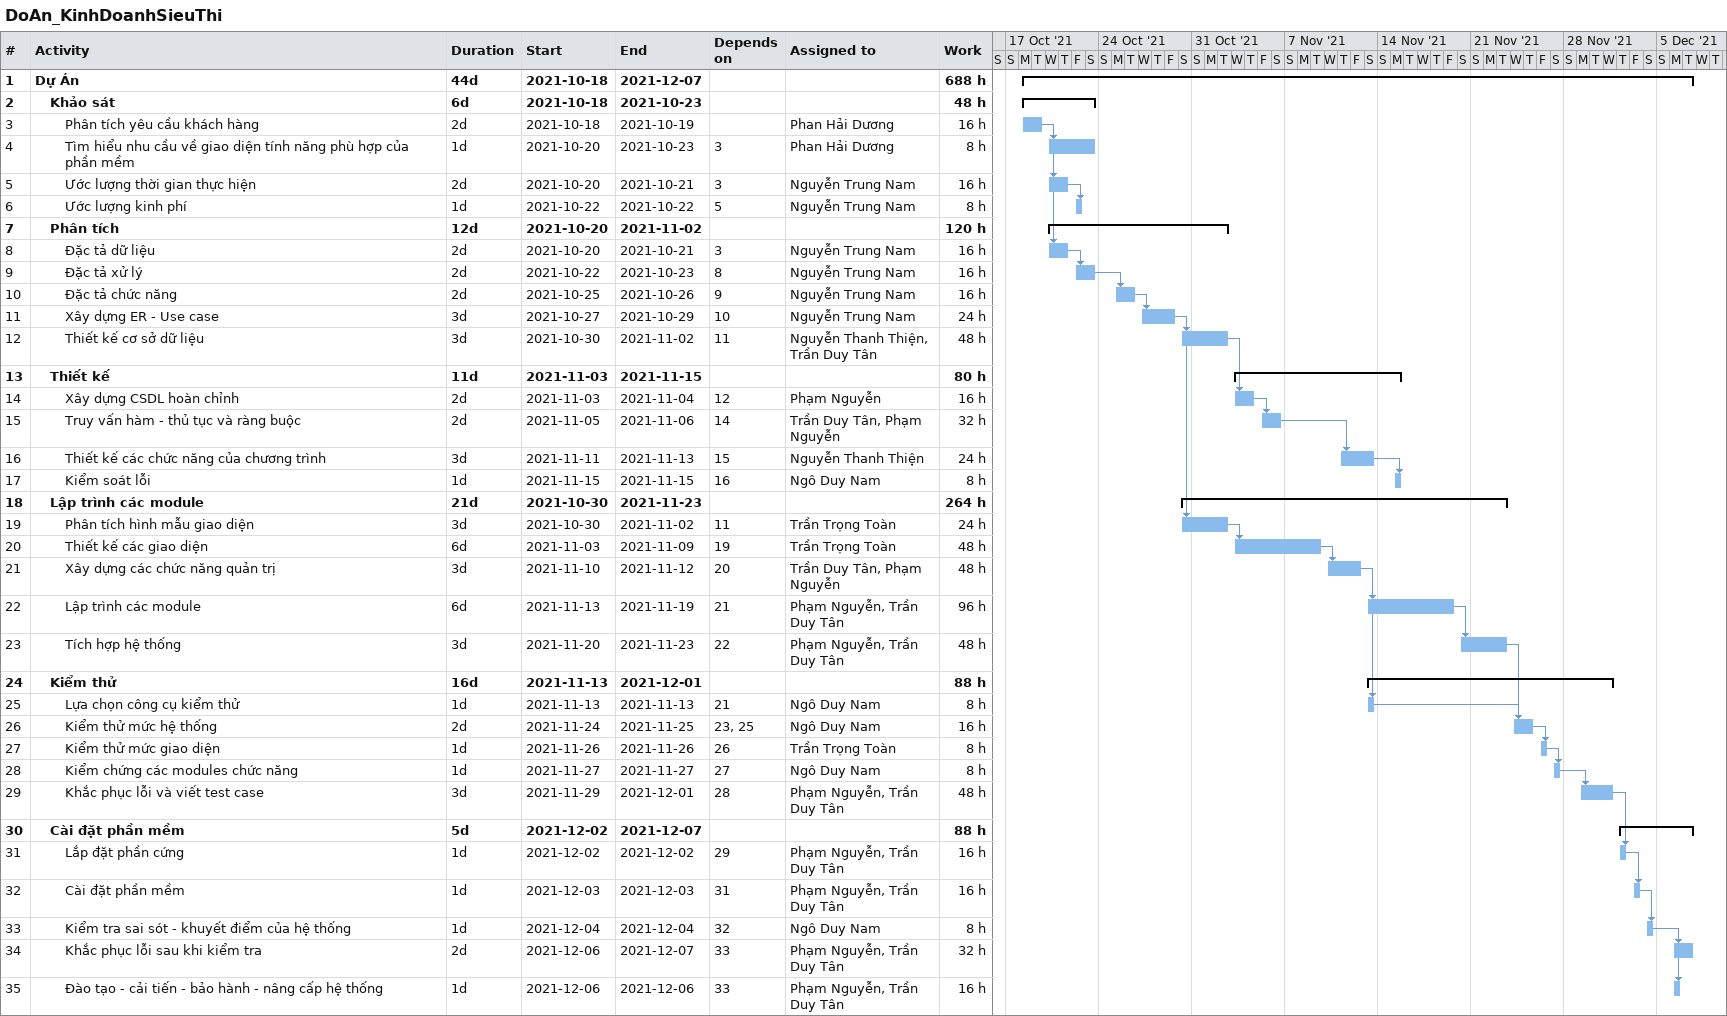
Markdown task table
DoAn_KinhDoanhSieuThi

| ID | Level | Task | Duration | Start | Finish | Predecessors | Resources | Work (h) |
|---|---|---|---|---|---|---|---|---|
| 1 | 1 | **Dự Án** | 44d | 2021-10-18 | 2021-12-07 |  |  | 688 |
| 2 | 2 | **Khảo sát** | 6d | 2021-10-18 | 2021-10-23 |  |  | 48 |
| 3 | 3 | Phân tích yêu cầu khách hàng | 2d | 2021-10-18 | 2021-10-19 |  | Phan Hải Dương | 16 |
| 4 | 3 | Tìm hiểu nhu cầu về giao diện tính năng phù hợp của phần mềm | 1d | 2021-10-20 | 2021-10-23 | 3 | Phan Hải Dương | 8 |
| 5 | 3 | Ước lượng thời gian thực hiện | 2d | 2021-10-20 | 2021-10-21 | 3 | Nguyễn Trung Nam | 16 |
| 6 | 3 | Ước lượng kinh phí | 1d | 2021-10-22 | 2021-10-22 | 5 | Nguyễn Trung Nam | 8 |
| 7 | 2 | **Phân tích** | 12d | 2021-10-20 | 2021-11-02 |  |  | 120 |
| 8 | 3 | Đặc tả dữ liệu | 2d | 2021-10-20 | 2021-10-21 | 3 | Nguyễn Trung Nam | 16 |
| 9 | 3 | Đặc tả xử lý | 2d | 2021-10-22 | 2021-10-23 | 8 | Nguyễn Trung Nam | 16 |
| 10 | 3 | Đặc tả chức năng | 2d | 2021-10-25 | 2021-10-26 | 9 | Nguyễn Trung Nam | 16 |
| 11 | 3 | Xây dựng ER - Use case | 3d | 2021-10-27 | 2021-10-29 | 10 | Nguyễn Trung Nam | 24 |
| 12 | 3 | Thiết kế cơ sở dữ liệu | 3d | 2021-10-30 | 2021-11-02 | 11 | Nguyễn Thanh Thiện, Trần Duy Tân | 48 |
| 13 | 2 | **Thiết kế** | 11d | 2021-11-03 | 2021-11-15 |  |  | 80 |
| 14 | 3 | Xây dựng CSDL hoàn chỉnh | 2d | 2021-11-03 | 2021-11-04 | 12 | Phạm Nguyễn | 16 |
| 15 | 3 | Truy vấn hàm - thủ tục và ràng buộc | 2d | 2021-11-05 | 2021-11-06 | 14 | Trần Duy Tân, Phạm Nguyễn | 32 |
| 16 | 3 | Thiết kế các chức năng của chương trình | 3d | 2021-11-11 | 2021-11-13 | 15 | Nguyễn Thanh Thiện | 24 |
| 17 | 3 | Kiểm soát lỗi | 1d | 2021-11-15 | 2021-11-15 | 16 | Ngô Duy Nam | 8 |
| 18 | 2 | **Lập trình các module** | 21d | 2021-10-30 | 2021-11-23 |  |  | 264 |
| 19 | 3 | Phân tích hình mẫu giao diện | 3d | 2021-10-30 | 2021-11-02 | 11 | Trần Trọng Toàn | 24 |
| 20 | 3 | Thiết kế các giao diện | 6d | 2021-11-03 | 2021-11-09 | 19 | Trần Trọng Toàn | 48 |
| 21 | 3 | Xây dựng các chức năng quản trị | 3d | 2021-11-10 | 2021-11-12 | 20 | Trần Duy Tân, Phạm Nguyễn | 48 |
| 22 | 3 | Lập trình các module | 6d | 2021-11-13 | 2021-11-19 | 21 | Phạm Nguyễn, Trần Duy Tân | 96 |
| 23 | 3 | Tích hợp hệ thống | 3d | 2021-11-20 | 2021-11-23 | 22 | Phạm Nguyễn, Trần Duy Tân | 48 |
| 24 | 2 | **Kiểm thử** | 16d | 2021-11-13 | 2021-12-01 |  |  | 88 |
| 25 | 3 | Lựa chọn công cụ kiểm thử | 1d | 2021-11-13 | 2021-11-13 | 21 | Ngô Duy Nam | 8 |
| 26 | 3 | Kiểm thử mức hệ thống | 2d | 2021-11-24 | 2021-11-25 | 23, 25 | Ngô Duy Nam | 16 |
| 27 | 3 | Kiểm thử mức giao diện | 1d | 2021-11-26 | 2021-11-26 | 26 | Trần Trọng Toàn | 8 |
| 28 | 3 | Kiểm chứng các modules chức năng | 1d | 2021-11-27 | 2021-11-27 | 27 | Ngô Duy Nam | 8 |
| 29 | 3 | Khắc phục lỗi và viết test case | 3d | 2021-11-29 | 2021-12-01 | 28 | Phạm Nguyễn, Trần Duy Tân | 48 |
| 30 | 2 | **Cài đặt phần mềm** | 5d | 2021-12-02 | 2021-12-07 |  |  | 88 |
| 31 | 3 | Lắp đặt phần cứng | 1d | 2021-12-02 | 2021-12-02 | 29 | Phạm Nguyễn, Trần Duy Tân | 16 |
| 32 | 3 | Cài đặt phần mềm | 1d | 2021-12-03 | 2021-12-03 | 31 | Phạm Nguyễn, Trần Duy Tân | 16 |
| 33 | 3 | Kiểm tra sai sót - khuyết điểm của hệ thống | 1d | 2021-12-04 | 2021-12-04 | 32 | Ngô Duy Nam | 8 |
| 34 | 3 | Khắc phục lỗi sau khi kiểm tra | 2d | 2021-12-06 | 2021-12-07 | 33 | Phạm Nguyễn, Trần Duy Tân | 32 |
| 35 | 3 | Đào tạo - cải tiến - bảo hành - nâng cấp hệ thống | 1d | 2021-12-06 | 2021-12-06 | 33 | Phạm Nguyễn, Trần Duy Tân | 16 |
